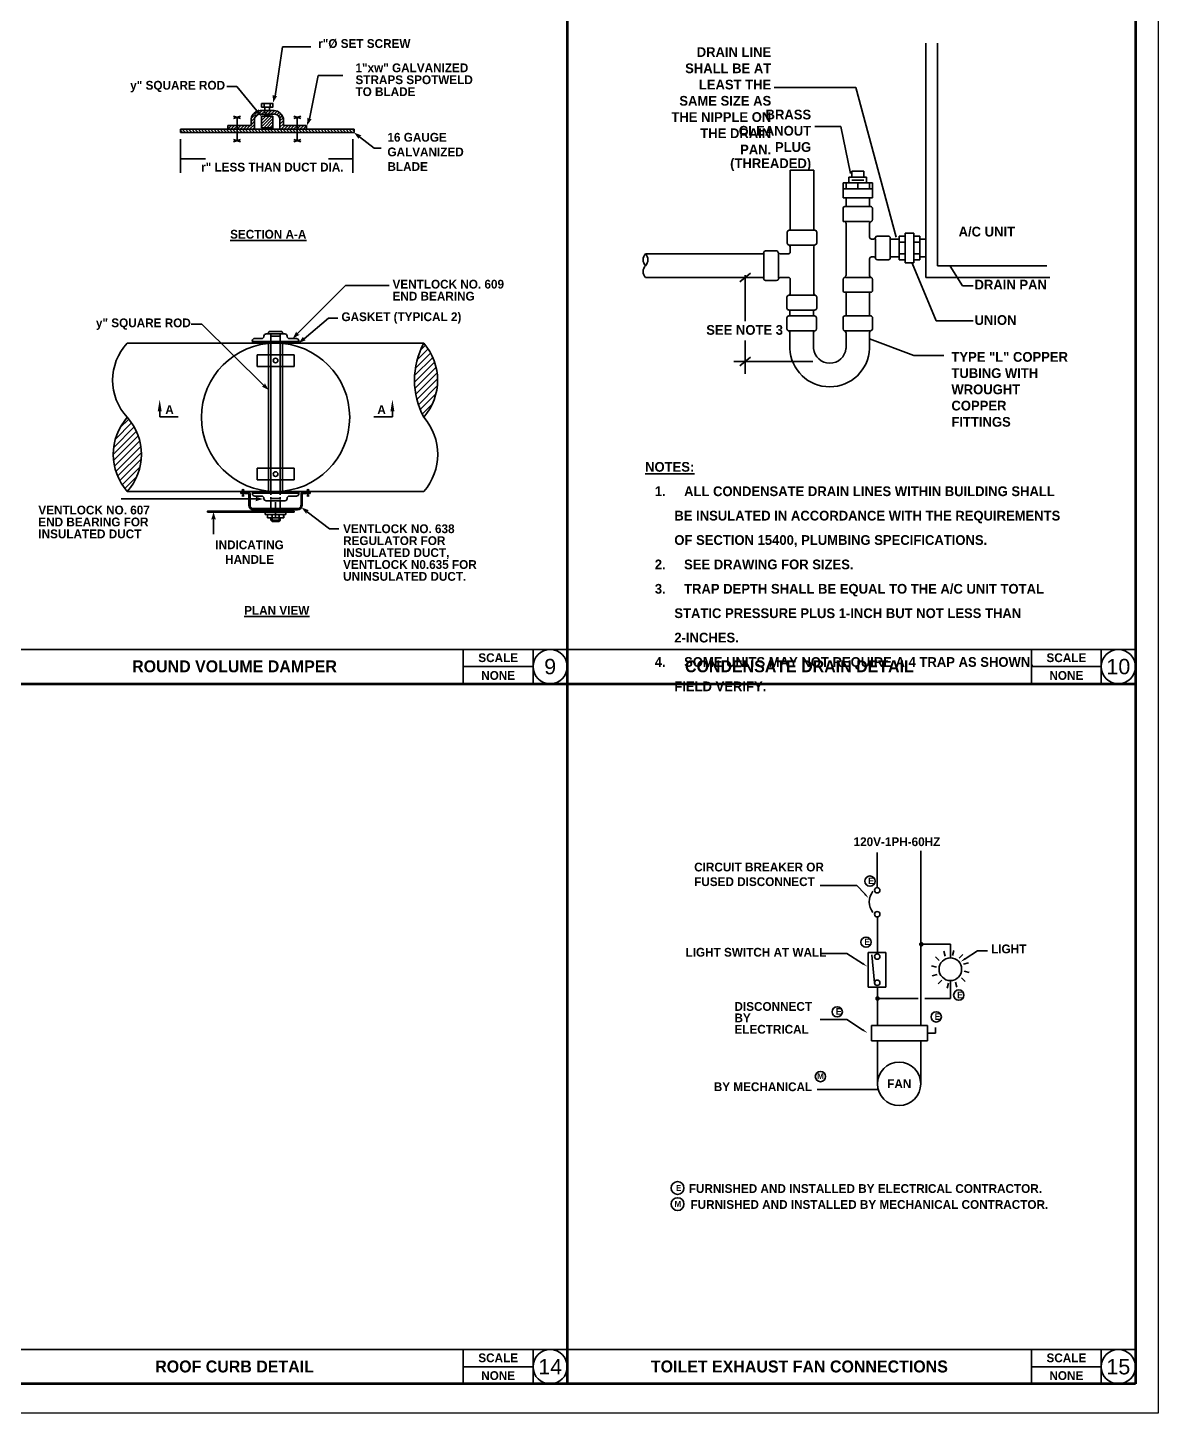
# Model space of a CAD drawing. Header units: inches. Extents: x 2025 to 34930, y -6955 to 4650.
# Drawn here: x 9218 to 9798, y 1024 to 1735 of the extents above; entities that cross this region are included whole.
import ezdxf

# ---------------------------------------------------------------- set-up
doc = ezdxf.new("R2010")
doc.units = ezdxf.units.IN
doc.header["$MEASUREMENT"] = 0
doc.layers.get('DEFPOINTS').update_dxf_attribs({"color": 104})
doc.layers.add('PDF-TEXT', color=7, linetype='Continuous', lineweight=35)
doc.styles.add('Century Gothic_B', font='GOTHICB.TTF', dxfattribs={"height": 6.659722})
doc.styles.add('PDF Arial', font='arial.ttf')
doc.styles.add('PDF Arial Bold', font='arialbd.ttf')

msp = doc.modelspace()

# ---------------------------------------------------------------- hatches: boundary and pattern name
at = {"layer": 'PDF-TEXT', "transparency": 33554559}
for points in [[(9343.51, 1696.24), (9345.62, 1699.68), (9344.33, 1699.52), (9343.31, 1700.29)], [(9337.54, 1689.22), (9335.98, 1692.93), (9335.39, 1691.81), (9334.15, 1691.4)], [(9360.95, 1684.57), (9363.33, 1687.82), (9362.06, 1687.74), (9361.08, 1688.58)], [(9385.05, 1680.89), (9387.39, 1677.59), (9387.71, 1678.83), (9388.83, 1679.45)], [(9353.56, 1575.3), (9357.13, 1577.19), (9355.92, 1577.69), (9355.42, 1578.87)], [(9356.66, 1572.94), (9360.38, 1574.5), (9359.26, 1575.09), (9358.87, 1576.3)], [(9341.23, 1548.88), (9339.31, 1552.45), (9338.84, 1551.27), (9337.66, 1550.77)], [(9404.53, 1537.99), (9404.53, 1537.88), (9404.94, 1537.88), (9404.94, 1537.99), (9405.74, 1537.99), (9404.74, 1544.01), (9403.73, 1537.99)], [(9338.36, 1493.05), (9334.5, 1494.23), (9335, 1493.05), (9334.5, 1491.87)], [(9312.98, 1486.29), (9311.8, 1482.45), (9312.98, 1482.92), (9314.19, 1482.45)], [(9358.14, 1488.68), (9360.5, 1485.4), (9360.82, 1486.64), (9361.91, 1487.29)], [(9677.23, 1264.79), (9677.17, 1265.14), (9676.99, 1265.46), (9676.75, 1265.73), (9676.4, 1265.91), (9676.05, 1265.97), (9675.66, 1265.91), (9675.34, 1265.73), (9675.07, 1265.46), (9674.92, 1265.14), (9674.87, 1264.79), (9674.92, 1264.4), (9675.07, 1264.08), (9675.34, 1263.81), (9675.66, 1263.64), (9676.05, 1263.58), (9676.4, 1263.64), (9676.75, 1263.81), (9676.99, 1264.08), (9677.17, 1264.4)], [(9654.74, 1236.99), (9654.68, 1237.34), (9654.53, 1237.69), (9654.27, 1237.96), (9653.94, 1238.11), (9653.56, 1238.17), (9653.2, 1238.11), (9652.85, 1237.96), (9652.61, 1237.69), (9652.44, 1237.34), (9652.38, 1236.99), (9652.44, 1236.63), (9652.61, 1236.28), (9652.85, 1236.01), (9653.2, 1235.86), (9653.56, 1235.81), (9653.94, 1235.86), (9654.27, 1236.01), (9654.53, 1236.28), (9654.68, 1236.63)]]:
    msp.add_hatch(color=256, dxfattribs=at).paths.add_polyline_path(points)

# ---------------------------------------------------------------- linework, layer by layer
at = {"layer": 'DEFPOINTS'}
msp.add_lwpolyline([(8330.71, 2105.41), (9797.6, 2105.41), (9797.6, 1024.33), (8330.71, 1024.33)], close=True, dxfattribs=at)
at = {"layer": 'PDF-TEXT', "color": 42, "lineweight": 100}
for p, q in [((9785.88, 2095.84), (9785.88, 1039.38)), ((9494.43, 2071.8), (9494.43, 1039.38)), ((8342.43, 1398.3), (9785.88, 1398.3)), ((9785.88, 1039.38), (8342.43, 1039.38))]:
    msp.add_line(p, q, dxfattribs=at)
at = {"layer": 'PDF-TEXT'}
for p, q in [((9678.28, 1726.7), (9678.28, 1606.58)), ((9684.36, 1726.7), (9684.36, 1612.63)), ((9344.51, 1699.6), (9348.28, 1724.82)), ((9348.28, 1724.82), (9362.97, 1724.82)), ((9362.21, 1687.86), (9366.62, 1710.12)), ((9366.62, 1710.12), (9379.22, 1710.12)), ((9324.85, 1704.44), (9319.74, 1704.44)), ((9335.27, 1691.96), (9324.85, 1704.44)), ((9344.33, 1699.52), (9344.71, 1699.72)), ((9642.37, 1704.07), (9600.58, 1704.07)), ((9663.11, 1627.21), (9642.37, 1704.07)), ((9332.2, 1686.53), (9337.78, 1692.11)), ((9332.26, 1688.18), (9336.01, 1691.96)), ((9335.39, 1691.81), (9335.09, 1692.14)), ((9336.95, 1692.17), (9344.06, 1692.17)), ((9337.54, 1695.74), (9337.54, 1693.97)), ((9343.47, 1695.74), (9337.54, 1695.74)), ((9337.84, 1695.74), (9337.54, 1695.44)), ((9337.54, 1694.26), (9337.84, 1693.97)), ((9337.54, 1693.97), (9343.47, 1693.97)), ((9337.6, 1690.31), (9339.4, 1692.11)), ((9339.02, 1695.44), (9338.72, 1695.74)), ((9338.72, 1693.97), (9339.02, 1694.26)), ((9339.02, 1695.74), (9339.02, 1693.97)), ((9339.31, 1695.74), (9339.02, 1695.44)), ((9339.02, 1694.26), (9339.31, 1693.97)), ((9339.22, 1690.31), (9340.99, 1692.11)), ((9339.31, 1693.97), (9339.31, 1692.17)), ((9339.31, 1691.58), (9339.31, 1690.99)), ((9340.82, 1690.31), (9342.62, 1692.11)), ((9341.7, 1695.74), (9342, 1695.44)), ((9342, 1694.26), (9341.7, 1693.97)), ((9341.7, 1693.97), (9341.7, 1692.17)), ((9341.7, 1691.58), (9341.7, 1690.99)), ((9342, 1695.74), (9342, 1693.97)), ((9342, 1695.44), (9342.29, 1695.74)), ((9342.29, 1693.97), (9342, 1694.26)), ((9342.44, 1690.31), (9344.21, 1692.08)), ((9343.18, 1695.74), (9343.47, 1695.44)), ((9343.18, 1693.97), (9343.47, 1694.26)), ((9343.47, 1693.97), (9343.47, 1695.74)), ((9344.06, 1690.31), (9345.54, 1691.78)), ((9345.36, 1690.01), (9346.6, 1691.25)), ((9320.31, 1682.66), (9320.31, 1684.46)), ((9320.31, 1684.46), (9332.2, 1684.46)), ((9320.31, 1682.69), (9321.99, 1684.38)), ((9320.31, 1684.32), (9320.36, 1684.38)), ((9321.81, 1682.61), (9323.61, 1684.38)), ((9326.86, 1688.04), (9323.29, 1689.22)), ((9326.86, 1689.22), (9323.29, 1688.04)), ((9323.43, 1682.61), (9325.2, 1684.38)), ((9325.06, 1688.63), (9325.06, 1676.73)), ((9325.06, 1682.61), (9326.83, 1684.38)), ((9326.65, 1682.61), (9328.45, 1684.38)), ((9328.27, 1682.61), (9330.04, 1684.38)), ((9329.9, 1682.61), (9331.67, 1684.38)), ((9331.49, 1682.61), (9333.97, 1685.08)), ((9332.2, 1684.46), (9332.2, 1688.04)), ((9332.2, 1684.91), (9333.97, 1686.68)), ((9333.11, 1682.61), (9333.97, 1683.46)), ((9333.97, 1688.04), (9333.97, 1682.66)), ((9336.95, 1690.4), (9344.06, 1690.4)), ((9337.54, 1683.26), (9337.54, 1689.22)), ((9337.54, 1689.22), (9343.47, 1689.22)), ((9337.54, 1683.79), (9342.88, 1689.13)), ((9337.54, 1685.41), (9341.26, 1689.13)), ((9337.54, 1687.03), (9339.64, 1689.13)), ((9337.54, 1688.63), (9338.04, 1689.13)), ((9338.54, 1683.2), (9343.47, 1688.12)), ((9339.31, 1689.81), (9339.31, 1690.4)), ((9341.7, 1689.81), (9339.31, 1689.81)), ((9339.9, 1689.22), (9339.31, 1689.81)), ((9340.17, 1683.2), (9343.47, 1686.5)), ((9341.7, 1689.81), (9341.11, 1689.22)), ((9341.7, 1690.4), (9341.7, 1689.81)), ((9341.76, 1683.2), (9343.47, 1684.91)), ((9343.47, 1689.22), (9343.47, 1683.26)), ((9346.28, 1689.3), (9347.49, 1690.51)), ((9346.93, 1688.33), (9348.16, 1689.6)), ((9347.04, 1686.86), (9348.67, 1688.48)), ((9347.04, 1688.04), (9347.04, 1682.66)), ((9347.04, 1685.23), (9348.81, 1687.03)), ((9347.04, 1683.64), (9348.81, 1685.41)), ((9347.63, 1682.61), (9349.4, 1684.38)), ((9348.81, 1684.46), (9348.81, 1688.04)), ((9360.71, 1684.46), (9348.81, 1684.46)), ((9349.23, 1682.61), (9351.03, 1684.38)), ((9350.85, 1682.61), (9352.62, 1684.38)), ((9352.47, 1682.61), (9354.24, 1684.38)), ((9354.07, 1682.61), (9355.87, 1684.38)), ((9354.19, 1689.22), (9357.73, 1688.04)), ((9354.19, 1688.04), (9357.73, 1689.22)), ((9355.69, 1682.61), (9357.46, 1684.38)), ((9355.96, 1688.63), (9355.96, 1676.73)), ((9357.31, 1682.61), (9359.08, 1684.38)), ((9358.91, 1682.61), (9360.71, 1684.38)), ((9360.71, 1682.66), (9360.71, 1684.46)), ((9362.06, 1687.74), (9362.19, 1688.19)), ((9634.75, 1683.92), (9621.41, 1683.92)), ((9639.77, 1659.85), (9634.75, 1683.92)), ((9295.96, 1680.89), (9295.96, 1682.66)), ((9295.96, 1682.66), (9385.05, 1682.66)), ((9297.14, 1680.81), (9295.96, 1681.99)), ((9385.05, 1680.89), (9295.96, 1680.89)), ((9295.99, 1677.59), (9295.99, 1660.29)), ((9298.73, 1680.81), (9296.96, 1682.61)), ((9300.36, 1680.81), (9298.58, 1682.61)), ((9301.98, 1680.81), (9300.18, 1682.61)), ((9303.57, 1680.81), (9301.8, 1682.61)), ((9305.2, 1680.81), (9303.42, 1682.61)), ((9306.82, 1680.81), (9305.02, 1682.61)), ((9308.41, 1680.81), (9306.64, 1682.61)), ((9310.04, 1680.81), (9308.24, 1682.61)), ((9311.63, 1680.81), (9309.86, 1682.61)), ((9313.25, 1680.81), (9311.48, 1682.61)), ((9314.88, 1680.81), (9313.08, 1682.61)), ((9316.47, 1680.81), (9314.7, 1682.61)), ((9318.09, 1680.81), (9316.32, 1682.61)), ((9319.72, 1680.81), (9317.92, 1682.61)), ((9321.31, 1680.81), (9319.54, 1682.61)), ((9322.93, 1680.81), (9321.16, 1682.61)), ((9324.56, 1680.81), (9322.76, 1682.61)), ((9326.86, 1677.32), (9323.29, 1676.14)), ((9326.86, 1676.14), (9323.29, 1677.32)), ((9326.15, 1680.81), (9324.38, 1682.61)), ((9327.77, 1680.81), (9326, 1682.61)), ((9329.4, 1680.81), (9327.6, 1682.61)), ((9330.99, 1680.81), (9329.22, 1682.61)), ((9332.61, 1680.81), (9330.84, 1682.61)), ((9334.24, 1680.81), (9332.43, 1682.61)), ((9335.83, 1680.81), (9334.06, 1682.61)), ((9337.45, 1680.81), (9335.68, 1682.61)), ((9339.08, 1680.81), (9337.27, 1682.61)), ((9343.47, 1683.26), (9337.54, 1683.26)), ((9340.67, 1680.81), (9338.9, 1682.61)), ((9342.29, 1680.81), (9340.52, 1682.61)), ((9343.92, 1680.81), (9342.11, 1682.61)), ((9343.38, 1683.2), (9343.47, 1683.28)), ((9345.51, 1680.81), (9343.74, 1682.61)), ((9347.13, 1680.81), (9345.33, 1682.61)), ((9348.73, 1680.81), (9346.95, 1682.61)), ((9350.35, 1680.81), (9348.58, 1682.61)), ((9351.97, 1680.81), (9350.17, 1682.61)), ((9353.57, 1680.81), (9351.79, 1682.61)), ((9355.19, 1680.81), (9353.42, 1682.61)), ((9354.19, 1676.14), (9357.73, 1677.32)), ((9354.19, 1677.32), (9357.73, 1676.14)), ((9356.81, 1680.81), (9355.01, 1682.61)), ((9358.41, 1680.81), (9356.63, 1682.61)), ((9360.03, 1680.81), (9358.26, 1682.61)), ((9361.65, 1680.81), (9359.85, 1682.61)), ((9360.53, 1682.61), (9360.71, 1682.78)), ((9363.25, 1680.81), (9361.47, 1682.61)), ((9364.87, 1680.81), (9363.1, 1682.61)), ((9366.49, 1680.81), (9364.69, 1682.61)), ((9368.09, 1680.81), (9366.31, 1682.61)), ((9369.71, 1680.81), (9367.94, 1682.61)), ((9371.33, 1680.81), (9369.53, 1682.61)), ((9372.93, 1680.81), (9371.15, 1682.61)), ((9374.55, 1680.81), (9372.78, 1682.61)), ((9376.17, 1680.81), (9374.37, 1682.61)), ((9377.77, 1680.81), (9375.99, 1682.61)), ((9379.39, 1680.81), (9377.62, 1682.61)), ((9381.01, 1680.81), (9379.21, 1682.61)), ((9382.61, 1680.81), (9380.83, 1682.61)), ((9384.23, 1680.81), (9382.43, 1682.61)), ((9385.05, 1681.6), (9384.05, 1682.61)), ((9384.38, 1677.59), (9384.38, 1660.29)), ((9385.05, 1682.66), (9385.05, 1680.89)), ((9387.71, 1678.83), (9388.06, 1678.56)), ((9387.86, 1678.71), (9395.32, 1672.93)), ((9395.32, 1672.93), (9398.95, 1672.93)), ((9296.25, 1667.41), (9308.86, 1667.41)), ((9371.98, 1667.41), (9384.58, 1667.41)), ((9608.78, 1630.81), (9608.78, 1661.62)), ((9608.78, 1661.62), (9620.91, 1661.62)), ((9620.91, 1661.62), (9620.91, 1630.81)), ((9651.04, 1655.04), (9635.88, 1655.04)), ((9635.88, 1655.04), (9635.88, 1647.46)), ((9637.41, 1655.04), (9637.41, 1652)), ((9638.92, 1655.04), (9638.92, 1658.08)), ((9638.92, 1658.08), (9648, 1658.08)), ((9646.5, 1661.09), (9640.42, 1661.09)), ((9640.42, 1661.09), (9640.42, 1658.08)), ((9646.5, 1656.54), (9640.42, 1656.54)), ((9643.46, 1655.04), (9643.46, 1652)), ((9646.5, 1658.08), (9646.5, 1661.09)), ((9648, 1658.08), (9648, 1655.04)), ((9649.51, 1655.04), (9649.51, 1652)), ((9651.04, 1647.46), (9651.04, 1655.04)), ((9651.04, 1652), (9635.88, 1652)), ((9635.88, 1647.46), (9651.04, 1647.46)), ((9635.88, 1641.97), (9635.88, 1635.36)), ((9650.07, 1642.91), (9636.85, 1642.91)), ((9637.41, 1647.46), (9637.41, 1642.91)), ((9649.51, 1642.91), (9649.51, 1647.46)), ((9651.04, 1636.27), (9651.04, 1641.97)), ((9635.88, 1635.36), (9636.44, 1635.36)), ((9636.94, 1635.36), (9649.39, 1635.36)), ((9637.41, 1634.38), (9637.41, 1607.56)), ((9649.51, 1627.24), (9649.51, 1634.38)), ((9607.28, 1624.17), (9607.28, 1629.85)), ((9608.25, 1630.81), (9621.44, 1630.81)), ((9622.42, 1629.84), (9622.42, 1624.2)), ((9659.16, 1627.77), (9653.46, 1627.77)), ((9660.13, 1616.62), (9660.13, 1626.8)), ((9667.69, 1627.77), (9664.65, 1627.77)), ((9664.65, 1627.77), (9664.65, 1615.67)), ((9667.69, 1614.14), (9667.69, 1629.31)), ((9667.69, 1629.31), (9672.23, 1629.31)), ((9672.23, 1629.31), (9672.23, 1614.14)), ((9672.23, 1627.77), (9675.27, 1627.77)), ((9675.27, 1627.77), (9675.27, 1615.67)), ((9596.12, 1620.22), (9601.76, 1620.22)), ((9621.15, 1623.23), (9608.58, 1623.23)), ((9608.78, 1619.66), (9608.78, 1622.25)), ((9620.91, 1622.31), (9620.91, 1598.47)), ((9651.58, 1626.27), (9650.48, 1626.27)), ((9652.55, 1626.47), (9652.55, 1616.82)), ((9664.65, 1626.27), (9660.13, 1626.27)), ((9664.65, 1624.76), (9667.69, 1624.76)), ((9672.23, 1624.76), (9675.27, 1624.76)), ((9678.28, 1626.27), (9675.27, 1626.27)), ((9534.56, 1618.68), (9595.18, 1618.68)), ((9595.18, 1606.02), (9595.18, 1619.24)), ((9602.73, 1618.74), (9602.73, 1606.37)), ((9603.65, 1618.68), (9607.84, 1618.68)), ((9649.51, 1607.5), (9649.51, 1616.2)), ((9650.48, 1617.18), (9651.63, 1617.18)), ((9653.52, 1615.67), (9659.16, 1615.67)), ((9664.65, 1617.18), (9660.13, 1617.18)), ((9667.69, 1618.68), (9664.65, 1618.68)), ((9664.65, 1615.67), (9667.69, 1615.67)), ((9672.23, 1614.14), (9667.69, 1614.14)), ((9671.35, 1613.96), (9683.72, 1584.39)), ((9675.27, 1618.68), (9672.23, 1618.68)), ((9675.27, 1615.67), (9672.23, 1615.67)), ((9678.28, 1617.18), (9675.27, 1617.18)), ((9684.36, 1612.63), (9740.41, 1612.63)), ((9595.18, 1606.58), (9534.56, 1606.58)), ((9588.48, 1608.85), (9583.02, 1604.31)), ((9585.73, 1607.79), (9585.73, 1584.27)), ((9607.84, 1606.58), (9603.71, 1606.58)), ((9608.78, 1598.41), (9608.78, 1605.62)), ((9635.88, 1605.64), (9635.88, 1599.97)), ((9649.98, 1606.55), (9637.09, 1606.55)), ((9651.04, 1599.97), (9651.04, 1605.61)), ((9678.28, 1606.58), (9741.91, 1606.58)), ((9690.92, 1612.4), (9697.11, 1602.36)), ((9356.07, 1577.83), (9380.65, 1602.51)), ((9380.65, 1602.51), (9402.99, 1602.51)), ((9601.82, 1605.05), (9596.12, 1605.05)), ((9636.85, 1599), (9650.07, 1599)), ((9637.41, 1599), (9637.41, 1586.87)), ((9649.51, 1586.87), (9649.51, 1599)), ((9697.11, 1602.36), (9702.57, 1602.36)), ((9607.1, 1596.52), (9607.1, 1590.88)), ((9608.49, 1597.49), (9621.21, 1597.49)), ((9622.42, 1596.55), (9622.42, 1590.88)), ((9359.41, 1575.21), (9371.89, 1585.69)), ((9371.89, 1585.69), (9376.67, 1585.69)), ((9607.1, 1585.92), (9607.1, 1580.23)), ((9608.08, 1589.91), (9621.44, 1589.91)), ((9621.3, 1586.87), (9608.08, 1586.87)), ((9608.64, 1589.91), (9608.64, 1586.87)), ((9620.74, 1586.87), (9620.74, 1589.91)), ((9622.24, 1580.23), (9622.24, 1585.92)), ((9635.88, 1585.92), (9635.88, 1580.23)), ((9650.07, 1586.87), (9636.85, 1586.87)), ((9651.04, 1580.29), (9651.04, 1585.92)), ((9683.72, 1584.39), (9702.57, 1584.39)), ((9307.02, 1582.7), (9301.5, 1582.7)), ((9338.69, 1551.39), (9307.02, 1582.7)), ((9349.55, 1577.69), (9340.05, 1577.69)), ((9341.23, 1577.69), (9341.23, 1578.28)), ((9341.82, 1578.87), (9347.75, 1578.87)), ((9342.41, 1495.11), (9342.41, 1577.69)), ((9347.16, 1495.11), (9347.16, 1577.69)), ((9348.34, 1578.28), (9348.34, 1577.69)), ((9355.92, 1577.69), (9356.25, 1578.01)), ((9608.25, 1579.28), (9620.91, 1579.28)), ((9608.64, 1578.34), (9608.64, 1570.22)), ((9620.74, 1570.22), (9620.74, 1578.35)), ((9636.94, 1579.28), (9649.66, 1579.28)), ((9637.41, 1578.34), (9637.41, 1570.22)), ((9649.51, 1570.22), (9649.51, 1578.4)), ((9268.75, 1572.94), (9420.82, 1572.94)), ((9332.9, 1572.94), (9332.9, 1574.12)), ((9332.9, 1573.82), (9356.66, 1573.82)), ((9337.66, 1575.3), (9334.08, 1575.3)), ((9341.23, 1496.88), (9341.23, 1572.94)), ((9342.41, 1576.48), (9347.16, 1576.48)), ((9348.34, 1496.88), (9348.34, 1572.94)), ((9355.48, 1575.3), (9351.91, 1575.3)), ((9356.66, 1572.94), (9356.66, 1574.12)), ((9359.26, 1575.09), (9359.58, 1575.39)), ((9417.46, 1564.32), (9423.06, 1569.96)), ((9419.17, 1569.42), (9421.65, 1571.87)), ((9585.73, 1574.32), (9585.73, 1557.21)), ((9649.42, 1575.15), (9672.23, 1566.68)), ((9335.29, 1566.97), (9335.29, 1561.04)), ((9354.3, 1566.97), (9335.29, 1566.97)), ((9354.3, 1561.04), (9354.3, 1566.97)), ((9416.07, 1552.87), (9426.4, 1563.2)), ((9416.13, 1556.29), (9425.45, 1565.62)), ((9416.54, 1560.07), (9424.33, 1567.86)), ((9620.38, 1563.52), (9579.83, 1563.52)), ((9588.48, 1565.8), (9583.02, 1561.25)), ((9672.23, 1566.68), (9687.59, 1566.68)), ((9335.29, 1561.04), (9354.3, 1561.04)), ((9416.28, 1549.71), (9427.17, 1560.6)), ((9416.69, 1546.76), (9427.7, 1557.77)), ((9338.84, 1551.27), (9338.51, 1551.57)), ((9417.31, 1544.01), (9427.93, 1554.64)), ((9418.05, 1541.39), (9427.81, 1551.19)), ((9418.93, 1538.94), (9427.17, 1547.14)), ((9419.96, 1536.58), (9425.42, 1542.07)), ((9285.35, 1537.99), (9285.35, 1535.1)), ((9285.35, 1535.1), (9294.86, 1535.1)), ((9404.74, 1535.1), (9395.23, 1535.1)), ((9404.74, 1537.88), (9404.74, 1535.1)), ((9261.54, 1515.92), (9273.38, 1527.78)), ((9261.75, 1519.52), (9272.26, 1530)), ((9262.64, 1523.77), (9270.96, 1532.06)), ((9264.97, 1529.44), (9269.51, 1533.98)), ((9261.69, 1512.73), (9274.35, 1525.39)), ((9262.16, 1509.84), (9275.12, 1522.8)), ((9262.87, 1507.18), (9275.68, 1519.99)), ((9263.79, 1504.73), (9275.98, 1516.92)), ((9264.85, 1502.46), (9275.89, 1513.5)), ((9266.09, 1500.34), (9275.27, 1509.52)), ((9335.29, 1502.82), (9335.29, 1508.78)), ((9335.29, 1508.78), (9354.3, 1508.78)), ((9354.3, 1508.78), (9354.3, 1502.82)), ((9267.51, 1498.39), (9273.64, 1504.53)), ((9354.3, 1502.82), (9335.29, 1502.82)), ((9335, 1493.05), (9265.59, 1493.05)), ((9268.75, 1496.88), (9420.82, 1496.88)), ((9326.97, 1495.79), (9326.97, 1496.38)), ((9326.97, 1496.38), (9331.13, 1496.38)), ((9330.54, 1495.79), (9326.97, 1495.79)), ((9327.47, 1495.76), (9328.06, 1496.35)), ((9327.56, 1497.86), (9328.74, 1497.42)), ((9327.56, 1497.42), (9328.74, 1497.86)), ((9327.56, 1494.91), (9328.74, 1494.43)), ((9327.56, 1494.43), (9328.74, 1494.91)), ((9328.15, 1497.65), (9328.15, 1494.67)), ((9329.63, 1495.76), (9330.22, 1496.35)), ((9331.13, 1495.11), (9331.72, 1495.7)), ((9331.13, 1489.86), (9331.13, 1495.2)), ((9331.13, 1492.96), (9331.72, 1493.55)), ((9331.72, 1495.79), (9331.72, 1489.86)), ((9332.9, 1496.88), (9332.9, 1495.7)), ((9332.9, 1496), (9356.66, 1496)), ((9334.08, 1494.52), (9337.66, 1494.52)), ((9340.05, 1492.13), (9349.55, 1492.13)), ((9342.41, 1492.72), (9342.41, 1493.93)), ((9342.41, 1493.31), (9347.16, 1493.31)), ((9342.41, 1492.13), (9342.41, 1487.97)), ((9347.16, 1492.72), (9347.16, 1493.93)), ((9347.16, 1492.13), (9347.16, 1487.97)), ((9355.48, 1494.52), (9351.91, 1494.52)), ((9356.66, 1496.88), (9356.66, 1495.72)), ((9357.87, 1489.86), (9357.87, 1495.79)), ((9357.87, 1493.87), (9358.46, 1494.49)), ((9357.87, 1491.75), (9358.46, 1492.34)), ((9358.46, 1496.38), (9362.62, 1496.38)), ((9358.46, 1495.2), (9358.46, 1489.86)), ((9362.62, 1495.79), (9359.05, 1495.79)), ((9359.73, 1495.76), (9360.32, 1496.35)), ((9360.82, 1497.42), (9362, 1497.86)), ((9360.82, 1497.86), (9362, 1497.42)), ((9360.82, 1494.43), (9362, 1494.91)), ((9360.82, 1494.91), (9362, 1494.43)), ((9361.41, 1497.65), (9361.41, 1494.67)), ((9361.88, 1495.76), (9362.48, 1496.35)), ((9362.62, 1496.38), (9362.62, 1495.79)), ((9354.42, 1486.88), (9309.86, 1486.88)), ((9309.86, 1486.88), (9309.86, 1486.29)), ((9310.15, 1486.85), (9309.86, 1486.55)), ((9309.86, 1486.29), (9354.42, 1486.29)), ((9311.51, 1486.85), (9310.92, 1486.26)), ((9312.84, 1486.85), (9312.25, 1486.26)), ((9314.19, 1486.85), (9313.6, 1486.26)), ((9315.55, 1486.85), (9314.93, 1486.26)), ((9316.88, 1486.85), (9316.29, 1486.26)), ((9318.24, 1486.85), (9317.65, 1486.26)), ((9319.56, 1486.85), (9318.97, 1486.26)), ((9320.92, 1486.85), (9320.33, 1486.26)), ((9322.25, 1486.85), (9321.66, 1486.26)), ((9323.61, 1486.85), (9323.02, 1486.26)), ((9324.94, 1486.85), (9324.35, 1486.26)), ((9326.29, 1486.85), (9325.7, 1486.26)), ((9327.62, 1486.85), (9327.03, 1486.26)), ((9328.98, 1486.85), (9328.39, 1486.26)), ((9330.34, 1486.85), (9329.72, 1486.26)), ((9331.66, 1486.85), (9331.07, 1486.26)), ((9331.13, 1490.8), (9331.72, 1491.39)), ((9331.34, 1488.86), (9331.78, 1489.33)), ((9332.34, 1487.74), (9332.79, 1488.18)), ((9333.02, 1486.85), (9332.4, 1486.26)), ((9333.49, 1488.09), (9356.07, 1488.09)), ((9356.07, 1487.47), (9333.49, 1487.47)), ((9334.35, 1486.85), (9333.76, 1486.26)), ((9334.2, 1487.44), (9334.79, 1488.03)), ((9335.71, 1486.85), (9335.12, 1486.26)), ((9336.36, 1487.44), (9336.95, 1488.03)), ((9337.04, 1486.85), (9336.45, 1486.26)), ((9338.39, 1486.85), (9337.8, 1486.26)), ((9338.51, 1487.44), (9339.1, 1488.03)), ((9339.72, 1486.85), (9339.13, 1486.26)), ((9339.46, 1487.47), (9339.46, 1486.88)), ((9339.46, 1486.29), (9339.46, 1485.11)), ((9339.46, 1485.11), (9350.14, 1485.11)), ((9341.08, 1486.85), (9340.49, 1486.26)), ((9340.64, 1485.11), (9340.64, 1483.34)), ((9341.23, 1485.11), (9340.64, 1484.52)), ((9340.67, 1487.44), (9341.26, 1488.03)), ((9342.41, 1486.85), (9341.82, 1486.26)), ((9343, 1484.52), (9342.41, 1485.11)), ((9342.82, 1487.44), (9343.41, 1488.03)), ((9343, 1484.52), (9343.59, 1485.11)), ((9343.76, 1486.85), (9343.17, 1486.26)), ((9345.12, 1486.85), (9344.5, 1486.26)), ((9344.8, 1483.81), (9344.8, 1491.39)), ((9344.97, 1487.44), (9345.56, 1488.03)), ((9346.45, 1486.85), (9345.86, 1486.26)), ((9346.57, 1484.52), (9345.98, 1485.11)), ((9346.57, 1484.52), (9347.16, 1485.11)), ((9347.13, 1487.44), (9347.72, 1488.03)), ((9347.81, 1486.85), (9347.19, 1486.26)), ((9348.96, 1484.52), (9348.34, 1485.11)), ((9349.14, 1486.85), (9348.55, 1486.26)), ((9348.96, 1483.34), (9348.96, 1485.11)), ((9349.25, 1487.44), (9349.87, 1488.03)), ((9350.49, 1486.85), (9349.9, 1486.26)), ((9350.14, 1486.88), (9350.14, 1487.47)), ((9350.14, 1485.11), (9350.14, 1486.29)), ((9351.82, 1486.85), (9351.23, 1486.26)), ((9351.41, 1487.44), (9352, 1488.03)), ((9353.18, 1486.85), (9352.59, 1486.26)), ((9353.56, 1487.44), (9354.15, 1488.03)), ((9354.42, 1486.73), (9353.92, 1486.26)), ((9354.42, 1486.29), (9354.42, 1486.88)), ((9355.72, 1487.44), (9356.34, 1488.06)), ((9357.84, 1489.57), (9358.46, 1490.18)), ((9360.82, 1486.64), (9361.18, 1486.35)), ((9360.97, 1486.53), (9372.51, 1477.73)), ((9312.98, 1482.92), (9312.98, 1474.93)), ((9340.64, 1483.93), (9341.23, 1483.34)), ((9340.64, 1483.34), (9348.96, 1483.34)), ((9342.41, 1483.34), (9343, 1483.93)), ((9342.41, 1482.13), (9342.41, 1483.34)), ((9343, 1481.54), (9342.41, 1482.13)), ((9342.41, 1482.13), (9347.16, 1482.13)), ((9343, 1483.93), (9343, 1484.52)), ((9343.59, 1483.34), (9343, 1483.93)), ((9343, 1482.13), (9343, 1483.34)), ((9346.57, 1481.54), (9343, 1481.54)), ((9345.98, 1483.34), (9346.57, 1483.93)), ((9346.57, 1483.93), (9346.57, 1484.52)), ((9346.57, 1483.93), (9347.16, 1483.34)), ((9346.57, 1483.34), (9346.57, 1482.13)), ((9347.16, 1482.13), (9346.57, 1481.54)), ((9347.16, 1483.34), (9347.16, 1482.13)), ((9348.34, 1483.34), (9348.96, 1483.93)), ((9372.51, 1477.73), (9377.32, 1477.73)), ((8342.43, 1415.87), (9785.88, 1415.87)), ((9441.1, 1398.3), (9441.1, 1415.87)), ((9476.87, 1398.3), (9476.87, 1415.87)), ((9732.56, 1398.3), (9732.56, 1415.87)), ((9768.32, 1398.3), (9768.32, 1415.87)), ((9476.87, 1407.09), (9441.1, 1407.09)), ((9768.32, 1407.09), (9732.56, 1407.09)), ((9653.44, 1293.8), (9653.44, 1311.89)), ((9675.78, 1312.6), (9675.78, 1223.17)), ((9642.93, 1294.86), (9624.08, 1294.86)), ((9647.01, 1290.55), (9642.93, 1294.86)), ((9653.56, 1278.8), (9653.56, 1260.48)), ((9690.95, 1264.9), (9675.78, 1264.9)), ((9690.95, 1257.76), (9690.95, 1264.9)), ((9637.8, 1260.12), (9624.08, 1260.12)), ((9645.85, 1254.93), (9637.8, 1260.12)), ((9648.72, 1242.77), (9648.72, 1260.48)), ((9648.72, 1260.48), (9657.9, 1260.48)), ((9652.08, 1245.01), (9650.67, 1259.39)), ((9657.9, 1260.48), (9657.9, 1242.77)), ((9683.39, 1258.29), (9685.28, 1256.4)), ((9687.58, 1261.22), (9688.26, 1258.65)), ((9692.66, 1261.66), (9691.98, 1259.09)), ((9697.26, 1259.5), (9695.41, 1257.61)), ((9698.53, 1257.32), (9704.91, 1261.48)), ((9704.91, 1261.48), (9710.01, 1261.48)), ((9681.24, 1253.69), (9683.84, 1252.98)), ((9700.19, 1255.31), (9697.62, 1254.63)), ((9700.63, 1250.24), (9698.06, 1250.95)), ((9681.68, 1248.61), (9684.25, 1249.29)), ((9684.6, 1244.42), (9686.49, 1246.31)), ((9689.24, 1242.27), (9689.92, 1244.84)), ((9690.95, 1246.16), (9690.95, 1236.99)), ((9694.31, 1242.71), (9693.61, 1245.28)), ((9698.47, 1245.63), (9696.59, 1247.52)), ((9657.9, 1242.77), (9648.72, 1242.77)), ((9653.56, 1242.77), (9653.56, 1223.17)), ((9674.42, 1236.99), (9653.56, 1236.99)), ((9690.95, 1236.99), (9677.79, 1236.99)), ((9637.8, 1226.16), (9624.08, 1226.16)), ((9645.85, 1220.96), (9637.8, 1226.16)), ((9650.46, 1215.29), (9650.46, 1223.17)), ((9650.46, 1223.17), (9679.14, 1223.17)), ((9679.14, 1223.17), (9679.14, 1215.29)), ((9683.25, 1219.25), (9683.25, 1222.14)), ((9679.14, 1215.29), (9650.46, 1215.29)), ((9653.56, 1215.29), (9653.56, 1193.19)), ((9675.78, 1215.29), (9675.78, 1193.19)), ((9679.14, 1219.25), (9683.25, 1219.25)), ((9653.71, 1190.24), (9622.69, 1190.24)), ((8342.43, 1056.96), (9785.88, 1056.96)), ((9441.1, 1039.38), (9441.1, 1056.96)), ((9476.87, 1039.38), (9476.87, 1056.96)), ((9732.56, 1039.38), (9732.56, 1056.96)), ((9768.32, 1039.38), (9768.32, 1056.96)), ((9476.87, 1048.18), (9441.1, 1048.18)), ((9768.32, 1048.18), (9732.56, 1048.18))]:
    msp.add_line(p, q, dxfattribs=at)
for centre, radius in [((9344.78, 1534.91), 38.03), ((9344.78, 1564.04), 1.2), ((9344.78, 1505.81), 1.2), ((9485.65, 1407.09), 8.78), ((9777.1, 1407.09), 8.78), ((9649.71, 1297.15), 2.64), ((9653.42, 1292.45), 1.37), ((9653.42, 1280.18), 1.37), ((9647.67, 1265.86), 2.64), ((9653.42, 1258.46), 1.37), ((9690.93, 1251.96), 5.8), ((9653.42, 1245.03), 1.37), ((9695.24, 1238.74), 2.64), ((9632.92, 1230.13), 2.64), ((9683.7, 1227.56), 2.64), ((9664.64, 1193.21), 11.11), ((9624.28, 1196.95), 2.64), ((9550.99, 1139.81), 3.29), ((9550.99, 1131.57), 3.29), ((9485.65, 1048.18), 8.78), ((9777.1, 1048.18), 8.78)]:
    msp.add_circle(centre, radius, dxfattribs=at)
for centre, radius, start, end in [((9337.29, 1687), 5.2, 94.0073, 168.47811), ((9343.7, 1686.98), 5.22, 11.6984, 86.16921), ((9337.02, 1687.25), 3.17, 91.79076, 165.53101), ((9343.96, 1687.24), 3.19, 14.45799, 88.19824), ((9636.84, 1641.97), 0.967, 90.43737, 180.43735), ((9650.06, 1641.98), 0.959, 0.00001, 89.99999), ((9636.43, 1634.4), 0.952, 359.55587, 89.55585), ((9650.48, 1634.39), 0.968, 103.07083, 180.43652), ((9650.04, 1636.28), 0.973, 282.8972, 0.2629), ((9608.25, 1629.84), 0.967, 89.56265, 179.56263), ((9621.44, 1629.86), 0.952, 359.55587, 89.55585), ((9650.46, 1627.25), 0.952, 180.44415, 270.44413), ((9651.56, 1627.25), 0.959, 270.00001, 347.3657), ((9653.46, 1626.8), 0.968, 89.56348, 166.92917), ((9659.15, 1626.82), 0.952, 359.55587, 89.55585), ((9596.12, 1619.25), 0.967, 89.56265, 179.56263), ((9601.75, 1619.27), 0.95, 12.18929, 89.55498), ((9608.23, 1624.18), 0.95, 180.44502, 257.81071), ((9607.83, 1619.66), 0.952, 269.55587, 359.55585), ((9607.82, 1622.26), 0.968, 359.56348, 76.92917), ((9621.88, 1622.32), 0.968, 103.07083, 180.43652), ((9621.43, 1624.21), 0.959, 282.6343, 359.99999), ((9537.59, 1615.68), 4.3, 134.99999, 225.00001), ((9537.59, 1609.62), 4.29, 135.10713, 225.10714), ((9531.51, 1615.69), 4.29, 314.93541, 44.93542), ((9603.63, 1619.68), 0.973, 192.8972, 270.2629), ((9650.48, 1616.2), 0.974, 90.00001, 179.99999), ((9651.63, 1616.23), 0.95, 12.18929, 89.55498), ((9653.51, 1616.65), 0.982, 193.32512, 270.69081), ((9659.15, 1616.62), 0.952, 270.44415, 0.44413), ((9596.11, 1606.04), 0.959, 180.00001, 269.99999), ((9601.81, 1606.05), 0.973, 269.7371, 347.1028), ((9603.7, 1605.61), 0.968, 89.56348, 166.92917), ((9607.83, 1605.63), 0.952, 359.55587, 89.55585), ((9636.84, 1605.64), 0.968, 103.07083, 180.43652), ((9636.42, 1607.57), 0.959, 282.6343, 359.99999), ((9650.46, 1607.5), 0.95, 180.44502, 257.81071), ((9650.04, 1605.63), 0.973, 359.7371, 77.1028), ((9607.83, 1598.41), 0.95, 282.18929, 359.55498), ((9621.86, 1598.47), 0.95, 180.44502, 257.81071), ((9636.83, 1599.98), 0.952, 180.44415, 270.44413), ((9650.06, 1599.99), 0.959, 270.00001, 359.99999), ((9608.28, 1596.34), 1.17, 101.87185, 170.38257), ((9621.43, 1596.56), 0.959, 0.00001, 77.3657), ((9608.05, 1590.89), 0.952, 180.44415, 270.44413), ((9608.07, 1585.93), 0.967, 90.43737, 180.43735), ((9621.27, 1585.93), 0.967, 359.56265, 89.56263), ((9621.43, 1590.9), 0.959, 270.00001, 359.99999), ((9636.84, 1585.93), 0.967, 90.43737, 180.43735), ((9650.06, 1585.94), 0.959, 0.00001, 89.99999), ((9340.04, 1576.48), 1.2, 89.6485, 179.64849), ((9341.8, 1578.29), 0.605, 89.99999, 180.00001), ((9347.73, 1578.29), 0.612, 359.30971, 89.30973), ((9349.54, 1576.5), 1.19, 359.64413, 89.64413), ((9608.05, 1580.23), 0.95, 180.44502, 257.81071), ((9607.63, 1578.36), 0.973, 359.7371, 77.1028), ((9621.71, 1578.36), 0.973, 102.8972, 180.2629), ((9621.29, 1580.23), 0.95, 282.18929, 359.55498), ((9636.83, 1580.23), 0.95, 180.44502, 257.81071), ((9636.41, 1578.36), 0.973, 359.7371, 77.1028), ((9650.48, 1578.4), 0.968, 103.07083, 180.43652), ((9650.04, 1580.3), 0.973, 282.8972, 0.2629), ((9288.95, 1553.92), 27.73, 136.73584, 223.26416), ((9334.07, 1574.13), 1.2, 90, 180), ((9337.65, 1576.48), 1.19, 270.35587, 0.35587), ((9351.9, 1576.5), 1.2, 180.35151, 270.3515), ((9355.46, 1574.12), 1.2, 359.6485, 89.64849), ((9456.47, 1553.92), 40.4, 151.92873, 208.06885), ((9399.02, 1553.92), 28.9, 318.87267, 41.09435), ((9629.04, 1571), 20.47, 182.12036, 357.87964), ((9629.04, 1571), 8.37, 185.19654, 354.80346), ((9290.14, 1515.9), 28.62, 138.37277, 221.63816), ((9247.36, 1515.9), 28.61, 318.37824, 41.64362), ((9399.41, 1515.9), 28.61, 318.36731, 41.63269), ((9330.52, 1495.21), 0.612, 359.30971, 89.30973), ((9331.11, 1495.8), 0.612, 359.30971, 89.30973), ((9334.08, 1495.73), 1.2, 180.35151, 270.3515), ((9337.65, 1493.34), 1.19, 359.64413, 89.64413), ((9340.04, 1493.34), 1.2, 180.35151, 270.3515), ((9349.54, 1493.32), 1.19, 270.35587, 0.35587), ((9351.9, 1493.32), 1.2, 89.6485, 179.64849), ((9355.47, 1495.71), 1.19, 270.35587, 0.35587), ((9358.45, 1495.81), 0.605, 89.99999, 180.00001), ((9359.04, 1495.22), 0.605, 89.99999, 180.00001), ((9333.48, 1489.87), 2.38, 180, 270), ((9333.49, 1489.88), 1.79, 180.23578, 270.23579), ((9356.06, 1489.87), 2.38, 270, 360), ((9356.06, 1489.87), 1.78, 270.23774, 0.23774), ((9657.97, 1286.49), 8.66, 140.90515, 219.09485)]:
    msp.add_arc(centre, radius, start, end, dxfattribs=at)
at = {"layer": 'PDF-TEXT', "transparency": 33554559}
for points in [[(9639.77, 1659.85), (9639.8, 1659.82), (9639.8, 1659.82)], [(9663.11, 1627.21), (9663.11, 1627.18), (9663.11, 1627.18)], [(9564.11, 1618.77), (9564.11, 1618.74), (9564.11, 1618.74)], [(9671.35, 1613.96), (9671.32, 1613.96), (9671.32, 1613.96)], [(9690.92, 1612.4), (9690.89, 1612.4), (9690.89, 1612.4)], [(9649.42, 1575.15), (9649.39, 1575.15), (9649.39, 1575.15)], [(9284.36, 1537.99), (9286.36, 1537.99), (9285.36, 1544.01)], [(9647.36, 1290.87), (9646.65, 1290.2), (9649.04, 1288.4)], [(9698.8, 1256.91), (9698.27, 1257.76), (9696.05, 1255.7)], [(9646.15, 1255.34), (9645.59, 1254.52), (9648.36, 1253.34)], [(9646.15, 1221.37), (9645.59, 1220.55), (9648.36, 1219.34)], [(9653.71, 1190.27), (9653.73, 1190.24), (9653.71, 1190.24)]]:
    msp.add_solid(points, dxfattribs=at)

# ---------------------------------------------------------------- texts
at = {"layer": 'PDF-TEXT', "attachment_point": 7, "style": 'Century Gothic_B'}
for s, insert, char_height in [('r"Ø SET SCREW', (9366.66, 1724.05), 4.5), ('y" SQUARE ROD', (9270.23, 1701.53), 4.5), ('16 GAUGE \\PGALVANIZED \\PBLADE', (9402.19, 1661.22), 4.5), ('r" LESS THAN DUCT DIA.', (9306.61, 1660.86), 4.5), ('{\\LSECTION A-A}', (9321.48, 1626.46), 4.5), ('A/C UNIT', (9695.16, 1627.47), 4.995), ('DRAIN PAN', (9703.34, 1600.44), 4.995), ('y" SQUARE ROD', (9252.65, 1579.73), 4.5), ('GASKET (TYPICAL 2)', (9378.59, 1582.86), 4.5), ('UNION', (9703.34, 1582.21), 4.995), ('SEE NOTE 3', (9565.73, 1577.13), 4.995), ('A', (9288.22, 1536.61), 4.5), ('A', (9397, 1536.61), 4.5), ('\\pxqc;INDICATING \\PHANDLE', (9313.06, 1459.8), 4.5), ('{\\LPLAN VIEW}', (9328.69, 1433.68), 4.5), ('120V-1PH-60HZ', (9641.3, 1315.02), 4.5), ('E', (9648.73, 1295.6), 3.38), ('E', (9646.79, 1264.34), 3.38), ('LIGHT', (9711.84, 1260.1), 4.5), ('E', (9694.41, 1237.08), 3.38), ('E', (9632.2, 1228.64), 3.38), ('E', (9682.85, 1226.01), 3.38), ('BY MECHANICAL', (9569.58, 1189.41), 4.5), ('M', (9622.64, 1195.66), 3), ('FAN', (9658.55, 1191.04), 4.5), ('E', (9550.21, 1138.37), 3), ('   FURNISHED AND INSTALLED BY ELECTRICAL CONTRACTOR.', (9551.74, 1137.24), 4.5), ('M', (9549.49, 1130.14), 3), ('FURNISHED AND INSTALLED BY MECHANICAL CONTRACTOR.', (9557.61, 1129.06), 4.5)]:
    msp.add_mtext(s, dxfattribs=dict(at, insert=insert, char_height=char_height))
at = {"layer": 'PDF-TEXT', "style": 'Century Gothic_B'}
for s, insert, char_height, width, attachment_point, line_spacing_factor in [('\\pxsm1,qr;DRAIN LINE SHALL BE AT LEAST THE SAME SIZE AS THE NIPPLE ON THE DRAIN PAN.', (9599.05, 1724.65), 4.9948, 52.7804, 3, 0.769283), ('1"xw" GALVANIZED STRAPS SPOTWELD TO BLADE', (9385.79, 1716.32), 4.5, 61.3451, 1, 0.814527), ('\\pxsm1;BRASS CLEANOUT PLUG (THREADED)', (9619.53, 1692.63), 4.9948, 45.1303, 3, 0.767764), ('VENTLOCK NO. 609 END BEARING', (9404.8, 1605.41), 4.5, 57.985, 1, 0.818462), ('VENTLOCK NO. 607 END BEARING FOR INSULATED DUCT', (9223.11, 1489.63), 4.5, 58.0147, 1, 0.814527), ('VENTLOCK NO. 638 REGULATOR FOR INSULATED DUCT, VENTLOCK N0.635 FOR UNINSULATED DUCT.', (9379.44, 1480.04), 4.5, 84.1163, 1, 0.814527), ('DISCONNECT BY ELECTRICAL', (9580.19, 1235.14), 4.5, 44.3019, 1, 0.779112)]:
    msp.add_mtext(s, dxfattribs=dict(at, insert=insert, char_height=char_height, width=width, attachment_point=attachment_point, line_spacing_factor=line_spacing_factor))
at = {"layer": 'PDF-TEXT'}
for s, insert, char_height, width, attachment_point, style in [('TYPE "L" COPPER TUBING WITH WROUGHT COPPER FITTINGS', (9691.49, 1568.39), 4.9948, 60.0167, 1, 'Century Gothic_B'), ('\\pxsm1.5;{\\fCentury Gothic|b1|i0|c0|p34;\\LNOTES: \\P\\pi-2,l3,s*,t4;\\l1.^IALL CONDENSATE DRAIN LINES WITHIN BUILDING SHALL BE INSULATED IN ACCORDANCE WITH THE REQUIREMENTS OF SECTION 15400, PLUMBING SPECIFICATIONS.\\P2.^ISEE DRAWING FOR SIZES.\\P3.^ITRAP DEPTH SHALL BE EQUAL TO THE A/C UNIT TOTAL STATIC PRESSURE PLUS 1-INCH BUT NOT LESS THAN 2-INCHES.  \\P4.^ISOME UNITS MAY NOT REQUIRE A 4 TRAP AS SHOWN. FIELD VERIFY.}', (9534.35, 1512.01), 5, 218.6302, 1, 'PDF Arial'), ('{\\fCentury Gothic|b1|i0|c0|p34;SCALE}', (9458.98, 1411.64), 4.5, 35.7683, 5, 'PDF Arial Bold'), ('{\\fCentury Gothic|b1|i0|c0|p34;SCALE}', (9750.44, 1411.64), 4.5, 35.7683, 5, 'PDF Arial Bold'), ('{\\fCentury Gothic|b1|i0|c0|p34;ROUND VOLUME DAMPER }', (9323.76, 1407.21), 6.1202, 234.6721, 5, 'PDF Arial Bold'), ('9', (9485.65, 1407.09), 7.89, 17.5595, 5, 'PDF Arial'), ('{\\fCentury Gothic|b1|i0|c0|p34;CONDENSATE DRAIN DETAIL}', (9613.49, 1407.21), 6.1202, 238.1271, 5, 'PDF Arial Bold'), ('10', (9777.1, 1407.09), 7.889, 17.5595, 5, 'PDF Arial'), ('{\\fCentury Gothic|b1|i0|c0|p34;NONE}', (9458.98, 1402.55), 4.5, 35.7683, 5, 'PDF Arial Bold'), ('{\\fCentury Gothic|b1|i0|c0|p34;NONE}', (9750.44, 1402.55), 4.5, 35.7683, 5, 'PDF Arial Bold'), ('CIRCUIT BREAKER OR FUSED DISCONNECT', (9559.53, 1306.61), 4.5, 75.0878, 1, 'Century Gothic_B'), ('LIGHT SWITCH AT WALL', (9555.11, 1262.94), 4.5, 72.1798, 1, 'Century Gothic_B'), ('{\\fCentury Gothic|b1|i0|c0|p34;ROOF CURB DETAIL}', (9323.76, 1048.29), 6.1202, 234.6721, 5, 'PDF Arial Bold'), ('{\\fCentury Gothic|b1|i0|c0|p34;SCALE}', (9458.98, 1052.72), 4.5, 35.7683, 5, 'PDF Arial Bold'), ('14', (9485.65, 1048.18), 7.889, 17.5595, 5, 'PDF Arial'), ('{\\fCentury Gothic|b1|i0|c0|p34;TOILET EXHAUST FAN CONNECTIONS}', (9613.49, 1048.29), 6.1202, 238.1271, 5, 'PDF Arial Bold'), ('{\\fCentury Gothic|b1|i0|c0|p34;SCALE}', (9750.44, 1052.72), 4.5, 35.7683, 5, 'PDF Arial Bold'), ('15', (9777.1, 1048.18), 7.889, 17.5595, 5, 'PDF Arial'), ('{\\fCentury Gothic|b1|i0|c0|p34;NONE}', (9458.98, 1043.63), 4.5, 35.7683, 5, 'PDF Arial Bold'), ('{\\fCentury Gothic|b1|i0|c0|p34;NONE}', (9750.44, 1043.63), 4.5, 35.7683, 5, 'PDF Arial Bold')]:
    msp.add_mtext(s, dxfattribs=dict(at, insert=insert, char_height=char_height, width=width, attachment_point=attachment_point, style=style))

doc.saveas('drawing.dxf')
